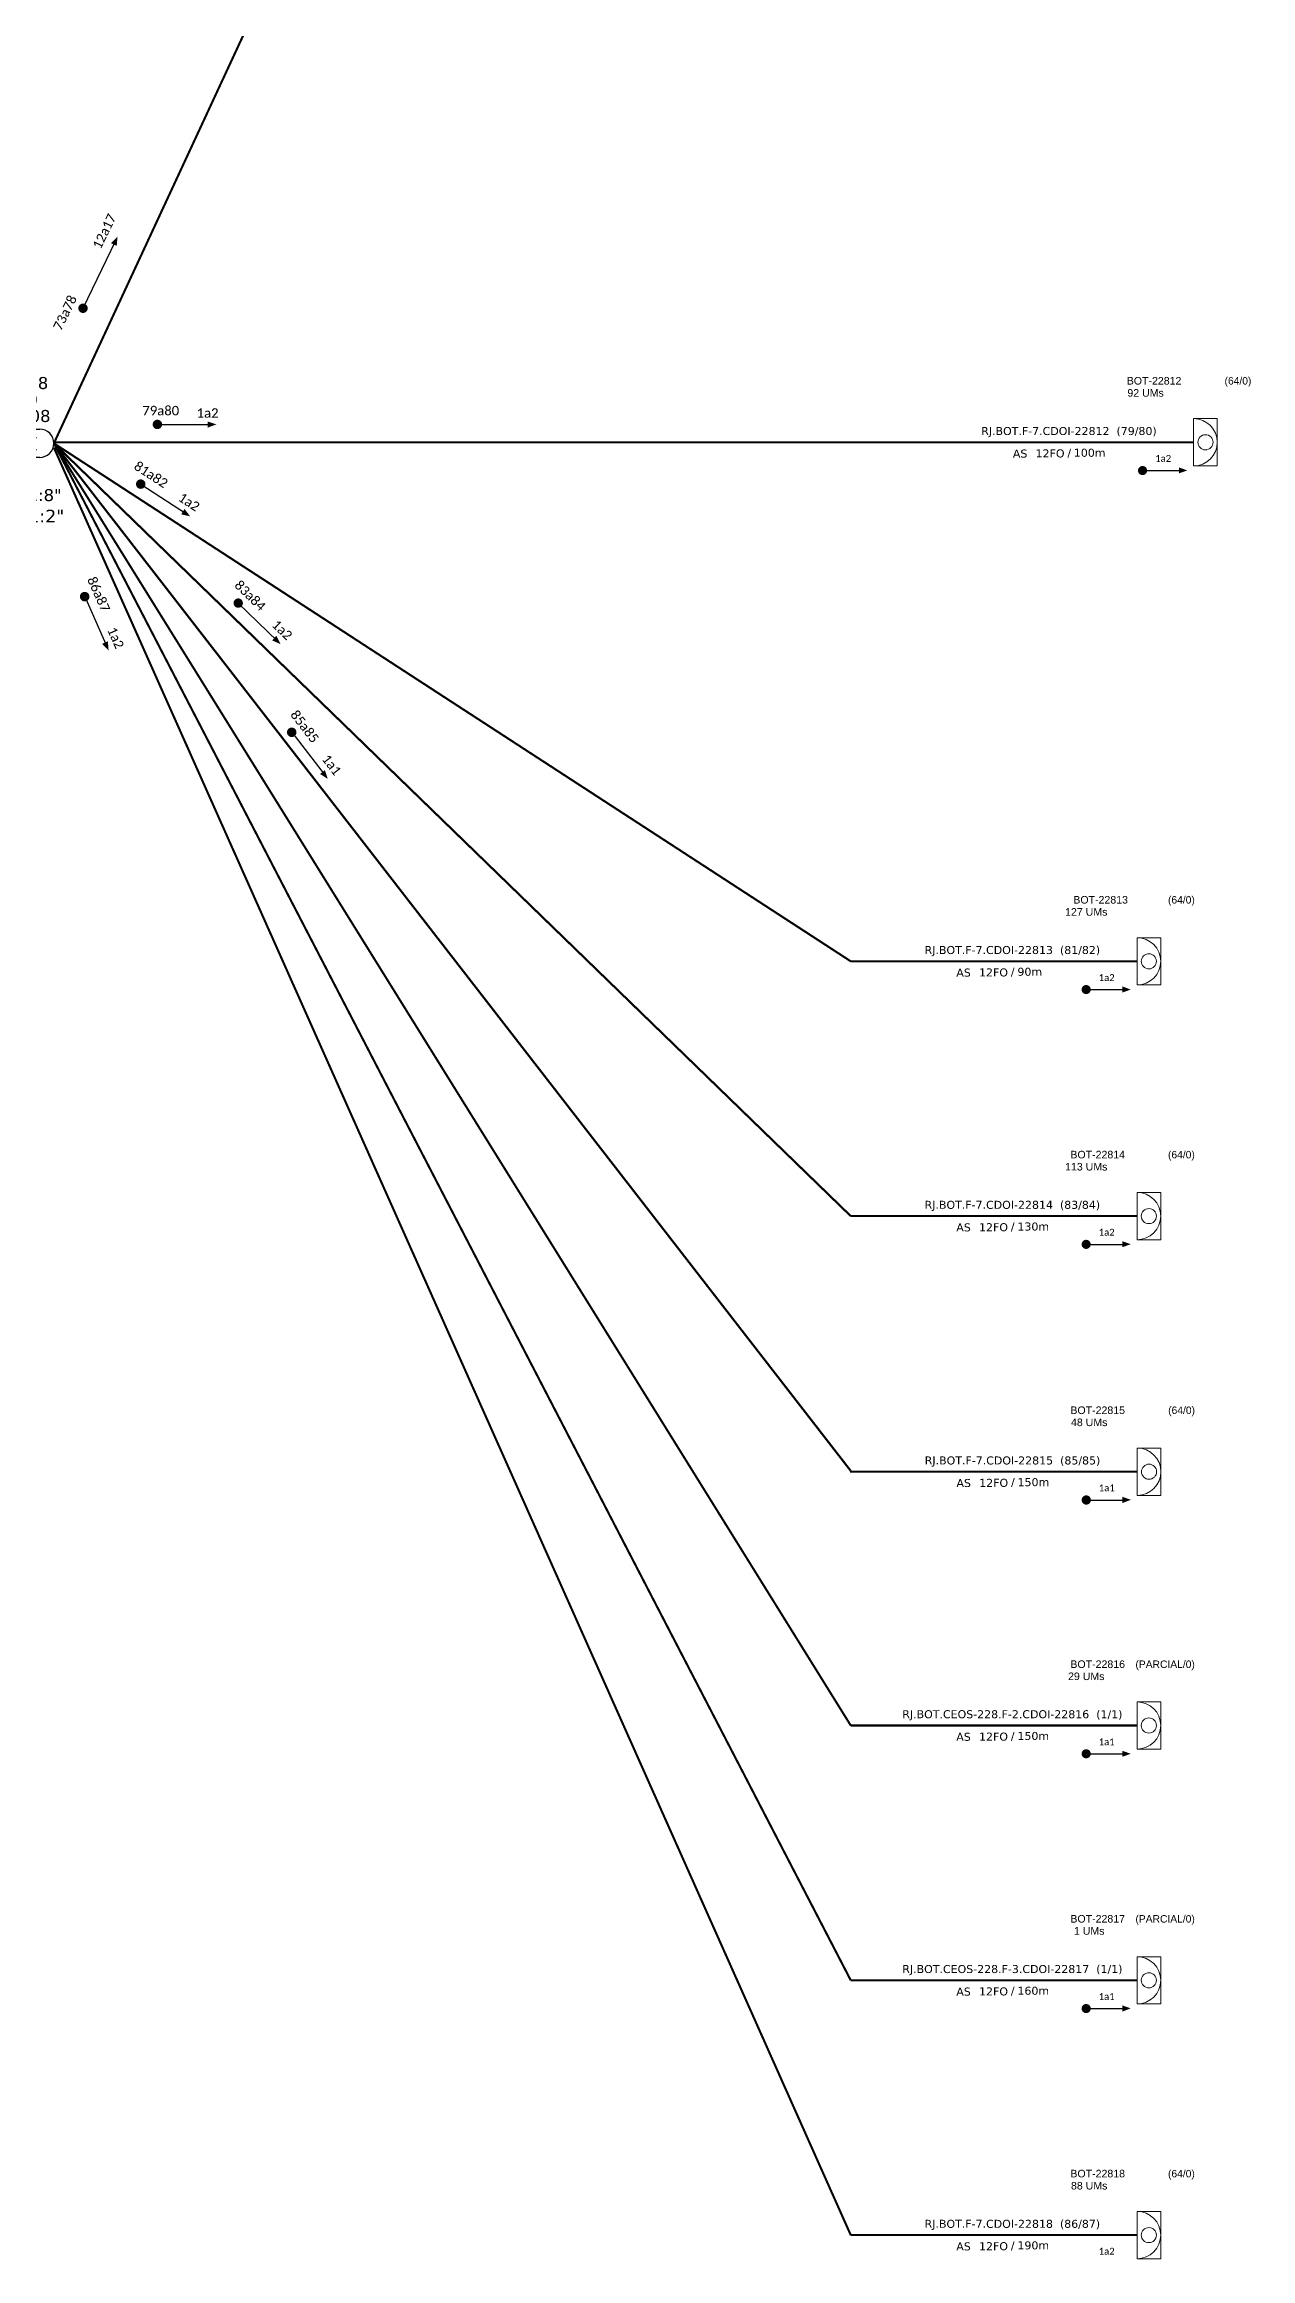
# Model space of a CAD drawing. Header units: metres. Extents: x 8.2 to 67.7, y 13.1 to 54.8.
# Drawn here: x 24.36 to 31.52, y 28.5 to 41.65 of the extents above; entities that cross this region are included whole.
import ezdxf
from ezdxf.enums import TextEntityAlignment as Align

# ---------------------------------------------------------------- set-up
doc = ezdxf.new("R2010")
doc.units = ezdxf.units.M
for name, color, linetype, lineweight in [("20.0-LEGENDA DOS CDO'S", 1, 'Continuous', 0), ('20.1-CDO_INTERIOR', 1, 'Continuous', 0), ('40.1-ETIQUETAS', 1, 'Continuous', 20)]:
    doc.layers.add(name, color=color, linetype=linetype, lineweight=lineweight)
for name, color, linetype in [('20.4-CEOS', 1, 'Continuous'), ('CAP a instalar', 1, 'FENCELINE1'), ('CD a instalar', 1, 'Continuous'), ('SETA', 7, 'Continuous')]:
    doc.layers.add(name, color=color, linetype=linetype)
doc.styles.add('ARIAL', font='arial.ttf')
doc.styles.add('siredit', font='verdana.ttf')
doc.styles.get("Standard").update_dxf_attribs({"font": 'arial.ttf'})
doc.linetypes.add('FENCELINE1', pattern='A,0.25,-0.1,[133,ltypeshp.shx,S=0.1,R=0,X=-0.1,Y=0],-0.1,1', length=1.45)

# ---------------------------------------------------------------- blocks, each defined once
blk = doc.blocks.new('ETIQUETA_RS5F')
at = {"layer": '40.1-ETIQUETAS', "color": 0, "style": 'siredit'}
blk.add_text('/', height=1.5, dxfattribs=at).set_placement((1.58, -1.95), align=Align.MIDDLE_RIGHT)
for tag, p in [('ETIQUETA_R_PRIMARIA', (1.21, 4.1)), ('ETIQUETA_R_SECUNDARIA', (1.21, 2.1)), ('F_ATIVAS/F_MORTAS', (1.14, -4.24))]:
    blk.add_attdef(tag, text='', height=1.5, dxfattribs=at).set_placement(p, align=Align.MIDDLE_CENTER)
for tag, p in [('TIPO_CABO', (-6.58, -2.12)), ('CAP_CABO', (0.4, -2.09))]:
    blk.add_attdef(tag, text='', height=1.5, dxfattribs=at).set_placement(p, align=Align.MIDDLE_RIGHT)
blk.add_attdef('METROS', text='', height=1.5, dxfattribs=at).set_placement((2.14, -1.95), align=Align.MIDDLE_LEFT)
for tag, p in [('FUSÃO_1', (0.85, -8.39)), ('FUSÃO_2', (0.85, -10.6)), ('FUSÃO_3', (0.85, -12.93)), ('FUSÃO_4', (0.85, -15.14)), ('FUSÃO_5', (0.85, -17.16))]:
    blk.add_attdef(tag, text='', height=1.5, dxfattribs=at).set_placement(p, align=Align.CENTER)
blk = doc.blocks.new('CDOI_INT')
at = {"layer": '20.1-CDO_INTERIOR', "color": 0, "lineweight": 18}
blk.add_lwpolyline([(4.25, -4.25), (4.25, 4.25), (0, 4.25), (0, -4.25)], close=True, dxfattribs=at)
blk.add_circle((2.12, 0), 1.36, dxfattribs=at)
blk.add_arc((0, 0), 4.25, 270, 90, dxfattribs=at)
at = {"layer": "20.0-LEGENDA DOS CDO'S", "color": 0, "style": 'ARIAL'}
for tag, p in [('CDO_N', (-0.08, 10.38)), ('SURVEY', (-0.08, 8.2)), ('SPLITER_1', (21.18, 10.38)), ('SPLITER_2', (21.19, 8.68)), ('SAP', (-0.08, 6.23)), ('1:XX', (5.94, -2.22)), ('UMS', (5.94, -4.24))]:
    blk.add_attdef(tag, p, '', height=1.36, dxfattribs=at)
blk.add_attdef('FIBRAS_UTILIZADAS', text='', height=1.36, dxfattribs=at).set_placement((15.34, 10.38), align=Align.CENTER)
blk = doc.blocks.new('CEOS_RP_CT_DRT')
at = {"layer": '20.4-CEOS', "color": 0}
for p, q in [((-4.54, 1.19), (-1.19, 1.19)), ((-1.19, -1.19), (-4.54, -1.19))]:
    blk.add_line(p, q, dxfattribs=at)
for points in [[(-5.73, -1.43), (-5.73, 1.44)], [(-3.79, 0), (-4.59, 0)], [(-2.47, 0.48), (-1.45, 0.48)], [(-2.47, -0.52), (-1.45, -0.52)]]:
    blk.add_lwpolyline(points, dxfattribs=at)
blk.add_lwpolyline([(-3.79, 0, 0, 1.47, 0), (-2.41, 0, 1.47, 1.47, 0)], format="xyseb", dxfattribs=at)
for centre, start, end in [((-4.54, 0), 90, 270), ((-1.19, 0), 270, 90)]:
    blk.add_arc(centre, 1.19, start, end, dxfattribs=at)
at = {"layer": '20.4-CEOS', "color": 7, "style": 'siredit'}
for tag, p in [('Nº_DA_CEOS', (-2.86, 5.6)), ('LOCAL', (-2.86, 4.24)), ('SAP', (-2.86, 2.78)), ('RACIO_SPLITAGEM', (-2.86, -1.88)), ('FIBRAS_SPLITTER', (-2.86, -3.58)), ('FIBRAS_TOP_C', (-2.86, -5.08)), ('RESERVA_FINAIS', (-2.86, -6.39))]:
    blk.add_attdef(tag, text='', height=1.01, dxfattribs=at).set_placement(p, align=Align.TOP_CENTER)
blk = doc.blocks.new('*U19')
at = {"layer": '20.4-CEOS', "color": 7, "style": 'siredit'}
blk.add_attdef('FIBRAS_SPLITTER', (0, 0), '', height=1.01, dxfattribs=at)
for tag, p, flags in [('ID_ATIVIDADE', (0, -1.48), 3), ('QTDE', (0, -4.11), 1), ('FATOR', (0, -2.79), 1), ('FID', (0, -5.42), 1)]:
    blk.add_attdef(tag, p, '', height=1.01, dxfattribs=dict(at, flags=flags))

msp = doc.modelspace()

# ---------------------------------------------------------------- linework, layer by layer
at = {"color": 7}
for points, const_width in [([(24.579, 40.073, 1), (24.591, 40.098, 1)], 0.028), ([(25.013, 39.395, 1), (25.041, 39.395, 1)], 0.028), ([(30.866, 39.121, 1), (30.893, 39.121, 1)], 0.0272), ([(24.916, 39.048, 1), (24.94, 39.033, 1)], 0.028), ([(24.589, 38.385, 1), (24.601, 38.359, 1)], 0.028), ([(25.497, 38.343, 1), (25.517, 38.324, 1)], 0.028), ([(25.816, 37.577, 1), (25.834, 37.555, 1)], 0.028), ([(30.531, 36.037, 1), (30.558, 36.037, 1)], 0.0272), ([(30.531, 34.523, 1), (30.558, 34.523, 1)], 0.0272)]:
    msp.add_lwpolyline(points, format="xyb", close=True, dxfattribs=dict(at, const_width=const_width))
at = {"const_width": 0.0272}
for points in [[(30.531, 33.004, 1), (30.559, 33.004, 1)], [(30.531, 31.496, 1), (30.558, 31.496, 1)], [(30.531, 29.982, 1), (30.558, 29.982, 1)]]:
    msp.add_lwpolyline(points, format="xyb", close=True, dxfattribs=at)
at = {"layer": 'CAP a instalar', "color": 7, "linetype": 'FENCELINE1', "ltscale": 0.25, "const_width": 0.0127}
for points in [[(24.412, 39.283), (29.146, 49.484)], [(29.482, 39.289), (24.408, 39.289)], [(24.412, 39.283), (29.146, 30.15)], [(24.412, 39.283), (29.146, 31.664)], [(24.412, 39.283), (29.146, 33.177)], [(24.412, 39.283), (29.146, 34.691)], [(24.412, 39.283), (29.146, 36.205)], [(24.412, 39.257), (29.146, 28.636)]]:
    msp.add_lwpolyline(points, dxfattribs=at)
at = {"layer": 'CAP a instalar', "color": 7, "linetype": 'FENCELINE1', "ltscale": 5, "const_width": 0.0127}
for points in [[(31.183, 39.289), (29.482, 39.289)], [(30.847, 36.205), (29.146, 36.205)], [(30.847, 34.691), (29.146, 34.691)], [(30.848, 33.172), (29.147, 33.172), (29.146, 33.177)], [(30.847, 28.636), (29.146, 28.636)]]:
    msp.add_lwpolyline(points, dxfattribs=at)
at = {"layer": 'CAP a instalar', "color": 7, "linetype": 'FENCELINE1', "ltscale": 5.3, "const_width": 0.0127}
msp.add_lwpolyline([(29.146, 28.636), (29.146, 28.636)], dxfattribs=at)
at = {"layer": 'CD a instalar', "color": 8, "linetype": 'FENCELINE1', "ltscale": 5, "const_width": 0.0127}
for points in [[(30.847, 31.664), (29.146, 31.664)], [(30.847, 30.15), (29.146, 30.15)]]:
    msp.add_lwpolyline(points, dxfattribs=at)
at = {"layer": 'SETA', "color": 7}
for points in [[(24.585, 40.086), (24.78, 40.488)], [(25.027, 39.395), (25.352, 39.395)], [(30.88, 39.121), (31.114, 39.121)], [(24.928, 39.04), (25.2, 38.863)], [(24.595, 38.372), (24.727, 38.075)], [(25.507, 38.333), (25.74, 38.107)], [(25.825, 37.566), (26.024, 37.309)], [(30.544, 36.037), (30.778, 36.037)], [(30.544, 34.523), (30.778, 34.523)]]:
    msp.add_lwpolyline(points, dxfattribs=at)
at = {"layer": 'SETA'}
for points in [[(30.545, 33.004), (30.779, 33.004)], [(30.544, 31.496), (30.778, 31.496)], [(30.544, 29.982), (30.778, 29.982)]]:
    msp.add_lwpolyline(points, dxfattribs=at)
at = {"layer": 'SETA', "color": 7}
for points in [[(24.751, 40.472), (24.79, 40.51), (24.785, 40.456)], [(25.325, 39.413), (25.377, 39.395), (25.325, 39.376)], [(31.095, 39.14), (31.145, 39.122), (31.095, 39.104)], [(25.188, 38.893), (25.221, 38.849), (25.168, 38.861)], [(24.733, 38.107), (24.737, 38.052), (24.699, 38.091)], [(25.734, 38.139), (25.758, 38.09), (25.708, 38.112)], [(26.022, 37.341), (26.039, 37.289), (25.993, 37.318)], [(30.759, 36.056), (30.809, 36.037), (30.759, 36.019)], [(30.759, 34.542), (30.809, 34.524), (30.759, 34.506)]]:
    msp.add_solid(points, dxfattribs=at)
at = {"layer": 'SETA'}
for points in [[(30.76, 33.023), (30.81, 33.005), (30.76, 32.986)], [(30.759, 31.514), (30.809, 31.496), (30.759, 31.478)], [(30.759, 30.001), (30.809, 29.983), (30.759, 29.964)]]:
    msp.add_solid(points, dxfattribs=at)

# ---------------------------------------------------------------- block references
at = {"layer": '20.4-CEOS', "color": 7}
ref = msp.add_blockref('CEOS_RP_CT_DRT', (24.412, 39.283), dxfattribs=dict(at, xscale=0.0706216215956213, yscale=0.0706216215956204, zscale=0.0706216215956211))
ref.add_attrib('Nº_DA_CEOS', 'CEOS-228', dxfattribs={"color": 7, "height": 0.0713, "style": 'siredit'}).set_placement((24.133, 39.677), align=Align.TOP_CENTER)
ref.add_attrib('LOCAL', 'CS 4490', dxfattribs={"color": 7, "height": 0.0713, "style": 'siredit'}).set_placement((24.111, 39.579), align=Align.TOP_CENTER)
ref.add_attrib('SAP', 'SAP 321408', dxfattribs={"color": 7, "height": 0.0713, "style": 'siredit'}).set_placement((24.096, 39.481), align=Align.TOP_CENTER)
ref.add_attrib('RACIO_SPLITAGEM', '1:64', dxfattribs={"color": 7, "height": 0.0713, "style": 'siredit'}).set_placement((24.134, 39.129), align=Align.TOP_CENTER)
ref.add_attrib('FIBRAS_SPLITTER', '(69-70)S"1:8"', dxfattribs={"color": 7, "height": 0.0713, "style": 'siredit'}).set_placement((24.123, 39.011), align=Align.TOP_CENTER)
ref.add_attrib('FIBRAS_TOP_C', '(73-87)C', dxfattribs={"color": 7, "height": 0.0713, "style": 'siredit'}).set_placement((23.996, 38.752), align=Align.TOP_CENTER)
ref.add_attrib('RESERVA_FINAIS', '(88-88)R', dxfattribs={"color": 7, "height": 0.0713, "style": 'siredit'}).set_placement((23.998, 38.625), align=Align.TOP_CENTER)
at = {"layer": '20.4-CEOS', "color": 0, "lineweight": 0, "xscale": 0.07467356046839099, "yscale": 0.0746735604683906, "zscale": 0.0746735604683909, "rotation": 359.9796179511367}
msp.add_blockref('*U19', (23.765, 38.813), dxfattribs=at).add_auto_attribs({'FIBRAS_SPLITTER': '(71-72)S"1:2"'})
at = {"layer": 'CAP a instalar', "color": 7, "linetype": 'FENCELINE1', "ltscale": 5}
ref = msp.add_blockref('CDOI_INT', (31.183, 39.289), dxfattribs=dict(at, xscale=0.0330345718866698, yscale=0.0330345718866703, zscale=0.03303457188667))
ref.add_attrib('CDO_N', 'BOT-22812    ', dxfattribs={"layer": "20.0-LEGENDA DOS CDO'S", "color": 0, "height": 0.04494, "style": 'ARIAL'}).set_placement((31.18, 39.632), align=Align.RIGHT)
ref.add_attrib('FIBRAS_UTILIZADAS', '        (64/0)', dxfattribs={"layer": "20.0-LEGENDA DOS CDO'S", "color": 0, "height": 0.04431, "style": 'ARIAL', "width": 0.986168}).set_placement((31.526, 39.632), align=Align.RIGHT)
ref.add_attrib('SURVEY', '92 UMs          ', dxfattribs={"layer": "20.0-LEGENDA DOS CDO'S", "color": 0, "height": 0.04494, "style": 'ARIAL'}).set_placement((31.18, 39.56), align=Align.RIGHT)
at = {"layer": 'CAP a instalar', "color": 7, "linetype": 'FENCELINE1', "ltscale": 5.3}
ref = msp.add_blockref('ETIQUETA_RS5F', (30.405, 39.289), dxfattribs=dict(at, xscale=0.0317023274907249, yscale=0.0317023274907253, zscale=0.0317023274907248))
ref.add_attrib('ETIQUETA_R_SECUNDARIA', 'RJ.BOT.F-7.CDOI-22812  (79/80)', dxfattribs={"layer": '40.1-ETIQUETAS', "color": 0, "height": 0.04755, "style": 'siredit'}).set_placement((30.442, 39.356), align=Align.MIDDLE_CENTER)
ref.add_attrib('TIPO_CABO', 'AS', dxfattribs={"layer": '40.1-ETIQUETAS', "color": 0, "height": 0.0476, "style": 'siredit'}).set_placement((30.195, 39.222), align=Align.MIDDLE_RIGHT)
ref.add_attrib('CAP_CABO', '12FO', dxfattribs={"layer": '40.1-ETIQUETAS', "color": 0, "height": 0.0476, "style": 'siredit'}).set_placement((30.416, 39.223), align=Align.MIDDLE_RIGHT)
ref.add_attrib('METROS', '100m', dxfattribs={"layer": '40.1-ETIQUETAS', "color": 0, "height": 0.0476, "style": 'siredit'}).set_placement((30.471, 39.227), align=Align.MIDDLE_LEFT)
at = {"layer": 'CAP a instalar', "color": 7, "linetype": 'FENCELINE1', "ltscale": 5}
ref = msp.add_blockref('CDOI_INT', (30.847, 36.205), dxfattribs=dict(at, xscale=0.0330345718866698, yscale=0.0330345718866703, zscale=0.03303457188667))
ref.add_attrib('CDO_N', 'BOT-22813   ', dxfattribs={"layer": "20.0-LEGENDA DOS CDO'S", "color": 0, "height": 0.04494, "style": 'ARIAL'}).set_placement((30.845, 36.548), align=Align.RIGHT)
ref.add_attrib('FIBRAS_UTILIZADAS', '        (64/0)', dxfattribs={"layer": "20.0-LEGENDA DOS CDO'S", "color": 0, "height": 0.04431, "style": 'ARIAL', "width": 0.986168}).set_placement((31.19, 36.548), align=Align.RIGHT)
ref.add_attrib('SURVEY', '127 UMs          ', dxfattribs={"layer": "20.0-LEGENDA DOS CDO'S", "color": 0, "height": 0.04494, "style": 'ARIAL'}).set_placement((30.845, 36.476), align=Align.RIGHT)
at = {"layer": 'CAP a instalar', "color": 7, "linetype": 'FENCELINE1', "ltscale": 5.3}
ref = msp.add_blockref('ETIQUETA_RS5F', (30.069, 36.205), dxfattribs=dict(at, xscale=0.0317023274907249, yscale=0.0317023274907253, zscale=0.0317023274907248))
ref.add_attrib('ETIQUETA_R_SECUNDARIA', 'RJ.BOT.F-7.CDOI-22813  (81/82)', dxfattribs={"layer": '40.1-ETIQUETAS', "color": 0, "height": 0.04755, "style": 'siredit'}).set_placement((30.106, 36.272), align=Align.MIDDLE_CENTER)
ref.add_attrib('TIPO_CABO', 'AS', dxfattribs={"layer": '40.1-ETIQUETAS', "color": 0, "height": 0.0476, "style": 'siredit'}).set_placement((29.859, 36.138), align=Align.MIDDLE_RIGHT)
ref.add_attrib('CAP_CABO', '12FO', dxfattribs={"layer": '40.1-ETIQUETAS', "color": 0, "height": 0.0476, "style": 'siredit'}).set_placement((30.08, 36.139), align=Align.MIDDLE_RIGHT)
ref.add_attrib('METROS', '90m', dxfattribs={"layer": '40.1-ETIQUETAS', "color": 0, "height": 0.0476, "style": 'siredit'}).set_placement((30.136, 36.143), align=Align.MIDDLE_LEFT)
at = {"layer": 'CAP a instalar', "color": 7, "linetype": 'FENCELINE1', "ltscale": 5}
ref = msp.add_blockref('CDOI_INT', (30.847, 34.691), dxfattribs=dict(at, xscale=0.0330345718866698, yscale=0.0330345718866703, zscale=0.03303457188667))
ref.add_attrib('CDO_N', 'BOT-22814    ', dxfattribs={"layer": "20.0-LEGENDA DOS CDO'S", "color": 0, "height": 0.04494, "style": 'ARIAL'}).set_placement((30.845, 35.034), align=Align.RIGHT)
ref.add_attrib('FIBRAS_UTILIZADAS', '        (64/0)', dxfattribs={"layer": "20.0-LEGENDA DOS CDO'S", "color": 0, "height": 0.04431, "style": 'ARIAL', "width": 0.986168}).set_placement((31.19, 35.034), align=Align.RIGHT)
ref.add_attrib('SURVEY', '113 UMs          ', dxfattribs={"layer": "20.0-LEGENDA DOS CDO'S", "color": 0, "height": 0.04494, "style": 'ARIAL'}).set_placement((30.845, 34.962), align=Align.RIGHT)
at = {"layer": 'CAP a instalar', "color": 7, "linetype": 'FENCELINE1', "ltscale": 5.3}
ref = msp.add_blockref('ETIQUETA_RS5F', (30.069, 34.691), dxfattribs=dict(at, xscale=0.0317023274907249, yscale=0.0317023274907253, zscale=0.0317023274907248))
ref.add_attrib('ETIQUETA_R_SECUNDARIA', 'RJ.BOT.F-7.CDOI-22814  (83/84)', dxfattribs={"layer": '40.1-ETIQUETAS', "color": 0, "height": 0.04755, "style": 'siredit'}).set_placement((30.106, 34.758), align=Align.MIDDLE_CENTER)
ref.add_attrib('TIPO_CABO', 'AS', dxfattribs={"layer": '40.1-ETIQUETAS', "color": 0, "height": 0.0476, "style": 'siredit'}).set_placement((29.859, 34.624), align=Align.MIDDLE_RIGHT)
ref.add_attrib('CAP_CABO', '12FO', dxfattribs={"layer": '40.1-ETIQUETAS', "color": 0, "height": 0.0476, "style": 'siredit'}).set_placement((30.08, 34.625), align=Align.MIDDLE_RIGHT)
ref.add_attrib('METROS', '130m', dxfattribs={"layer": '40.1-ETIQUETAS', "color": 0, "height": 0.0476, "style": 'siredit'}).set_placement((30.136, 34.629), align=Align.MIDDLE_LEFT)
at = {"layer": 'CAP a instalar', "color": 7, "linetype": 'FENCELINE1', "ltscale": 5}
ref = msp.add_blockref('CDOI_INT', (30.848, 33.172), dxfattribs=dict(at, xscale=0.0330345718866698, yscale=0.0330345718866703, zscale=0.03303457188667))
ref.add_attrib('CDO_N', 'BOT-22815    ', dxfattribs={"layer": "20.0-LEGENDA DOS CDO'S", "color": 0, "height": 0.04494, "style": 'ARIAL'}).set_placement((30.845, 33.515), align=Align.RIGHT)
ref.add_attrib('FIBRAS_UTILIZADAS', '        (64/0)', dxfattribs={"layer": "20.0-LEGENDA DOS CDO'S", "color": 0, "height": 0.04431, "style": 'ARIAL', "width": 0.986168}).set_placement((31.191, 33.515), align=Align.RIGHT)
ref.add_attrib('SURVEY', '48 UMs          ', dxfattribs={"layer": "20.0-LEGENDA DOS CDO'S", "color": 0, "height": 0.04494, "style": 'ARIAL'}).set_placement((30.845, 33.443), align=Align.RIGHT)
at = {"layer": 'CAP a instalar', "color": 7, "linetype": 'FENCELINE1', "ltscale": 5.3}
ref = msp.add_blockref('ETIQUETA_RS5F', (30.07, 33.172), dxfattribs=dict(at, xscale=0.0317023274907249, yscale=0.0317023274907253, zscale=0.0317023274907248))
ref.add_attrib('ETIQUETA_R_SECUNDARIA', 'RJ.BOT.F-7.CDOI-22815  (85/85)', dxfattribs={"layer": '40.1-ETIQUETAS', "color": 0, "height": 0.04755, "style": 'siredit'}).set_placement((30.107, 33.239), align=Align.MIDDLE_CENTER)
ref.add_attrib('TIPO_CABO', 'AS', dxfattribs={"layer": '40.1-ETIQUETAS', "color": 0, "height": 0.0476, "style": 'siredit'}).set_placement((29.86, 33.105), align=Align.MIDDLE_RIGHT)
ref.add_attrib('CAP_CABO', '12FO', dxfattribs={"layer": '40.1-ETIQUETAS', "color": 0, "height": 0.0476, "style": 'siredit'}).set_placement((30.081, 33.106), align=Align.MIDDLE_RIGHT)
ref.add_attrib('METROS', '150m', dxfattribs={"layer": '40.1-ETIQUETAS', "color": 0, "height": 0.0476, "style": 'siredit'}).set_placement((30.137, 33.11), align=Align.MIDDLE_LEFT)
at = {"layer": 'CAP a instalar', "color": 7, "linetype": 'FENCELINE1', "ltscale": 5}
ref = msp.add_blockref('CDOI_INT', (30.847, 28.636), dxfattribs=dict(at, xscale=0.0330345718866698, yscale=0.0330345718866703, zscale=0.03303457188667))
ref.add_attrib('CDO_N', 'BOT-22818    ', dxfattribs={"layer": "20.0-LEGENDA DOS CDO'S", "color": 0, "height": 0.04494, "style": 'ARIAL'}).set_placement((30.845, 28.979), align=Align.RIGHT)
ref.add_attrib('FIBRAS_UTILIZADAS', '        (64/0)', dxfattribs={"layer": "20.0-LEGENDA DOS CDO'S", "color": 0, "height": 0.04431, "style": 'ARIAL', "width": 0.986168}).set_placement((31.19, 28.979), align=Align.RIGHT)
ref.add_attrib('SURVEY', '88 UMs          ', dxfattribs={"layer": "20.0-LEGENDA DOS CDO'S", "color": 0, "height": 0.04494, "style": 'ARIAL'}).set_placement((30.845, 28.907), align=Align.RIGHT)
at = {"layer": 'CAP a instalar', "color": 7, "linetype": 'FENCELINE1', "ltscale": 5.3}
ref = msp.add_blockref('ETIQUETA_RS5F', (30.069, 28.636), dxfattribs=dict(at, xscale=0.0317023274907249, yscale=0.0317023274907253, zscale=0.0317023274907248))
ref.add_attrib('ETIQUETA_R_SECUNDARIA', 'RJ.BOT.F-7.CDOI-22818  (86/87)', dxfattribs={"layer": '40.1-ETIQUETAS', "color": 0, "height": 0.04755, "style": 'siredit'}).set_placement((30.106, 28.703), align=Align.MIDDLE_CENTER)
ref.add_attrib('TIPO_CABO', 'AS', dxfattribs={"layer": '40.1-ETIQUETAS', "color": 0, "height": 0.0476, "style": 'siredit'}).set_placement((29.859, 28.569), align=Align.MIDDLE_RIGHT)
ref.add_attrib('CAP_CABO', '12FO', dxfattribs={"layer": '40.1-ETIQUETAS', "color": 0, "height": 0.0476, "style": 'siredit'}).set_placement((30.08, 28.57), align=Align.MIDDLE_RIGHT)
ref.add_attrib('METROS', '190m', dxfattribs={"layer": '40.1-ETIQUETAS', "color": 0, "height": 0.0476, "style": 'siredit'}).set_placement((30.136, 28.575), align=Align.MIDDLE_LEFT)
at = {"layer": 'CD a instalar', "color": 8, "linetype": 'FENCELINE1', "ltscale": 5}
ref = msp.add_blockref('CDOI_INT', (30.847, 31.664), dxfattribs=dict(at, xscale=0.0330345718866698, yscale=0.0330345718866703, zscale=0.03303457188667))
ref.add_attrib('CDO_N', 'BOT-22816    ', dxfattribs={"layer": "20.0-LEGENDA DOS CDO'S", "color": 0, "height": 0.04494, "style": 'ARIAL'}).set_placement((30.845, 32.006), align=Align.RIGHT)
ref.add_attrib('FIBRAS_UTILIZADAS', '        (PARCIAL/0)', dxfattribs={"layer": "20.0-LEGENDA DOS CDO'S", "color": 0, "height": 0.04431, "style": 'ARIAL', "width": 0.986168}).set_placement((31.19, 32.006), align=Align.RIGHT)
ref.add_attrib('SURVEY', '    29 UMs           ', dxfattribs={"layer": "20.0-LEGENDA DOS CDO'S", "color": 0, "height": 0.04494, "style": 'ARIAL'}).set_placement((30.845, 31.934), align=Align.RIGHT)
ref = msp.add_blockref('ETIQUETA_RS5F', (30.069, 31.664), dxfattribs=dict(at, xscale=0.0317023274907249, yscale=0.0317023274907253, zscale=0.0317023274907248))
ref.add_attrib('ETIQUETA_R_SECUNDARIA', 'RJ.BOT.CEOS-228.F-2.CDOI-22816  (1/1)', dxfattribs={"layer": '40.1-ETIQUETAS', "color": 0, "height": 0.04755, "style": 'siredit'}).set_placement((30.106, 31.731), align=Align.MIDDLE_CENTER)
ref.add_attrib('TIPO_CABO', 'AS', dxfattribs={"layer": '40.1-ETIQUETAS', "color": 0, "height": 0.0476, "style": 'siredit'}).set_placement((29.859, 31.597), align=Align.MIDDLE_RIGHT)
ref.add_attrib('CAP_CABO', '12FO', dxfattribs={"layer": '40.1-ETIQUETAS', "color": 0, "height": 0.0476, "style": 'siredit'}).set_placement((30.08, 31.598), align=Align.MIDDLE_RIGHT)
ref.add_attrib('METROS', '150m', dxfattribs={"layer": '40.1-ETIQUETAS', "color": 0, "height": 0.0476, "style": 'siredit'}).set_placement((30.136, 31.602), align=Align.MIDDLE_LEFT)
ref = msp.add_blockref('CDOI_INT', (30.847, 30.15), dxfattribs=dict(at, xscale=0.0330345718866698, yscale=0.0330345718866703, zscale=0.03303457188667))
ref.add_attrib('CDO_N', 'BOT-22817    ', dxfattribs={"layer": "20.0-LEGENDA DOS CDO'S", "color": 0, "height": 0.04494, "style": 'ARIAL'}).set_placement((30.845, 30.493), align=Align.RIGHT)
ref.add_attrib('FIBRAS_UTILIZADAS', '        (PARCIAL/0)', dxfattribs={"layer": "20.0-LEGENDA DOS CDO'S", "color": 0, "height": 0.04431, "style": 'ARIAL', "width": 0.986168}).set_placement((31.19, 30.493), align=Align.RIGHT)
ref.add_attrib('SURVEY', '    1 UMs           ', dxfattribs={"layer": "20.0-LEGENDA DOS CDO'S", "color": 0, "height": 0.04494, "style": 'ARIAL'}).set_placement((30.845, 30.421), align=Align.RIGHT)
ref = msp.add_blockref('ETIQUETA_RS5F', (30.069, 30.15), dxfattribs=dict(at, xscale=0.0317023274907249, yscale=0.0317023274907253, zscale=0.0317023274907248))
ref.add_attrib('ETIQUETA_R_SECUNDARIA', 'RJ.BOT.CEOS-228.F-3.CDOI-22817  (1/1)', dxfattribs={"layer": '40.1-ETIQUETAS', "color": 0, "height": 0.04755, "style": 'siredit'}).set_placement((30.106, 30.217), align=Align.MIDDLE_CENTER)
ref.add_attrib('TIPO_CABO', 'AS', dxfattribs={"layer": '40.1-ETIQUETAS', "color": 0, "height": 0.0476, "style": 'siredit'}).set_placement((29.859, 30.083), align=Align.MIDDLE_RIGHT)
ref.add_attrib('CAP_CABO', '12FO', dxfattribs={"layer": '40.1-ETIQUETAS', "color": 0, "height": 0.0476, "style": 'siredit'}).set_placement((30.08, 30.084), align=Align.MIDDLE_RIGHT)
ref.add_attrib('METROS', '160m', dxfattribs={"layer": '40.1-ETIQUETAS', "color": 0, "height": 0.0476, "style": 'siredit'}).set_placement((30.136, 30.088), align=Align.MIDDLE_LEFT)

# ---------------------------------------------------------------- texts
at = {"color": 5, "char_height": 0.05595, "width": 4.13019, "attachment_point": 5}
for s, insert, rotation in [('{\\fCalibri|b0|i0|c0|p34;\\C256;12a17}', (24.712, 40.542), 64.0368), ('{\\fCalibri|b0|i0|c0|p34;\\C256;73a78}', (24.478, 40.059), 64.0368), ('{\\fCalibri|b0|i0|c0|p34;\\C256;79a80}', (25.047, 39.477), 359.8702), ('{\\fCalibri|b0|i0|c0|p34;\\C256;1a2}', (25.325, 39.463), 359.8702), ('{\\fCalibri|b0|i0|c0|p34;\\C256;81a82}', (24.989, 39.097), 326.8382), ('{\\fCalibri|b0|i0|c0|p34;\\C256;1a2}', (25.215, 38.934), 326.8382), ('{\\fCalibri|b0|i0|c0|p34;\\C256;86a87}', (24.678, 38.386), 293.8912), ('{\\fCalibri|b0|i0|c0|p34;\\C256;83a84}', (25.578, 38.378), 315.7473), ('{\\fCalibri|b0|i0|c0|p34;\\C256;1a2}', (24.779, 38.127), 293.8912), ('{\\fCalibri|b0|i0|c0|p34;\\C256;1a2}', (25.768, 38.174), 315.7473), ('{\\fCalibri|b0|i0|c0|p34;\\C256;85a85}', (25.902, 37.6), 307.6549), ('{\\fCalibri|b0|i0|c0|p34;\\C256;1a1}', (26.062, 37.372), 307.6549)]:
    msp.add_mtext(s, dxfattribs=dict(at, insert=insert, rotation=rotation))
at = {"color": 7, "char_height": 0.04077, "width": 0.68924, "attachment_point": 5}
for insert in [(31.002, 39.193), (30.666, 36.108), (30.666, 28.54)]:
    msp.add_mtext('{\\fCalibri|b0|i0|c0|p34;\\C7;1a2}', dxfattribs=dict(at, insert=insert))
at = {"char_height": 0.04077, "width": 0.68924, "attachment_point": 5}
for s, insert in [('{\\fCalibri|b0|i0|c0|p34;\\C7;1a2}', (30.666, 34.595)), ('{\\fCalibri|b0|i0|c0|p34;\\C7;1a1}', (30.667, 33.076)), ('{\\fCalibri|b0|i0|c0|p34;\\C7;1a1}', (30.666, 31.567)), ('{\\fCalibri|b0|i0|c0|p34;\\C7;1a1}', (30.666, 30.054))]:
    msp.add_mtext(s, dxfattribs=dict(at, insert=insert))

doc.saveas('drawing.dxf')
